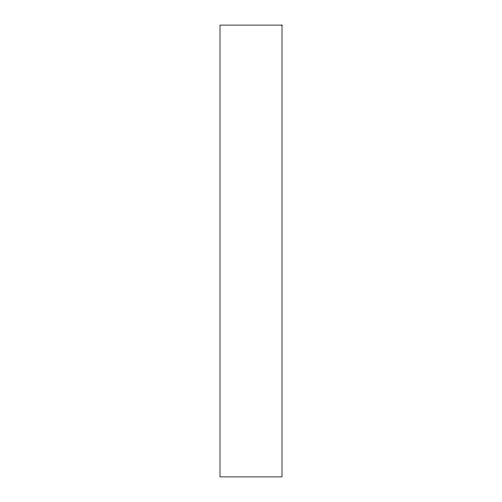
<?xml version="1.0" encoding="UTF-8"?>
<svg xmlns="http://www.w3.org/2000/svg" width="502" height="502" viewBox="0 0 502 502"><rect width="100%" height="100%" fill="white"/><g stroke="black" fill="none" stroke-linecap="round" stroke-linejoin="round"><path stroke-width="0.75" d="M282.005 25.1L219.995 25.1L219.995 476.9L282.005 476.9L282.005 25.1"/></g></svg>
